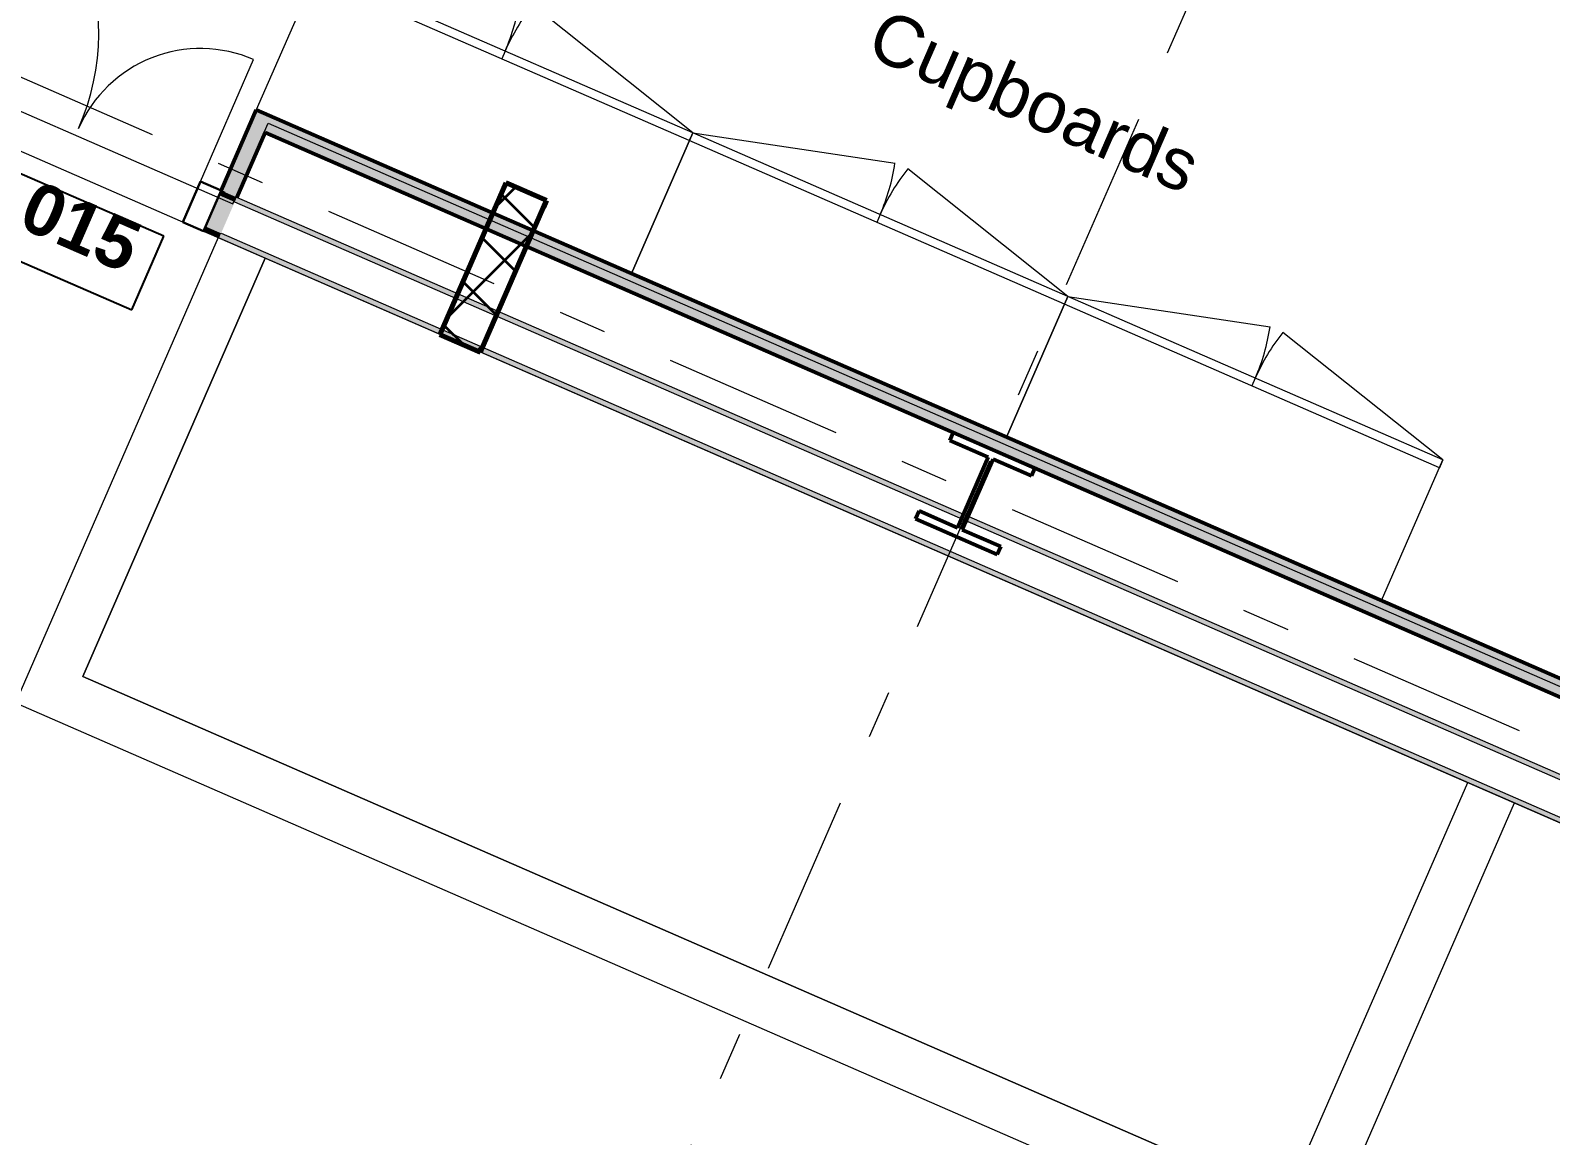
# Model space of a CAD drawing. Header units: millimetres. Extents: x -37281 to 954596, y -59787 to 956680.
# Drawn here: x 21682 to 26140, y 835 to 4076 of the extents above; entities that cross this region are included whole.
import ezdxf
from ezdxf.enums import TextEntityAlignment as Align

# ---------------------------------------------------------------- set-up
doc = ezdxf.new("R2010")
doc.units = ezdxf.units.MM
doc.header["$MEASUREMENT"] = 0
doc.linetypes.add('Double Dashed', pattern=[1093.611073, 529.166651, -211.666656, 141.111112, -211.666656])
doc.linetypes.add('Long Dashed', pattern=[1058.333302, 634.99999, -423.333311])
for name, color, linetype in [('A-15-M_Column_Int', 7, 'Continuous'), ('A-15-MG_Structural_Grid', 7, 'Continuous'), ('A-20-M_Floor_Slab', 7, 'Continuous'), ('A-25-M_Wall_Int', 7, 'Continuous'), ('ArchiCAD Door Markers', 7, 'Continuous'), ('ArchiCAD Doors', 7, 'Continuous'), ('Demolished_A-25-M_Wall_Int', 7, 'Continuous'), ('New_A-05-M_Gross_Int_Circulation', 7, 'Continuous'), ('New_A-25-M_Wall_Int', 7, 'Continuous'), ('New_A-35-M_FFE-Zone', 7, 'Continuous'), ('New_A-35-M_FFE_Fixed', 7, 'Continuous')]:
    doc.layers.add(name, color=color, linetype=linetype)
for name, color, linetype, lineweight, true_color in [('A-15-M_Column_Int_Pen_No__28', 7, 'Continuous', 50, 0x2a2a2a), ('A-15-MG_Structural_Grid_Pen_No__163', 7, 'Continuous', 0, 0x750077), ('A-25-M_Wall_Int_Pen_No__107', 7, 'Continuous', 15, 0xa6a6a6), ('ArchiCAD Doors_Pen_No__43', 7, 'Continuous', 30, 0x444444), ('ArchiCAD Doors_Pen_No__63', 7, 'Continuous', 20, 0x606060), ('New_A-05-M_Gross_Int_Circulation_Pen_No__74', 7, 'Continuous', 20, 0x606060), ('New_A-25-M_Wall_Int_Pen_No__27', 7, 'Continuous', 50, 0x2a2a2a), ('New_A-35-M_FFE-Zone_Pen_No__74', 7, 'Continuous', 20, 0x606060)]:
    doc.layers.add(name, color=color, linetype=linetype, lineweight=lineweight, true_color=true_color)
for name, color, linetype, lineweight in [('A-20-M_Floor_Slab_Pen_No__89', 8, 'Continuous', 20), ('A-25-M_Wall_Int_Pen_No__1', 7, 'Continuous', 13), ('A-95-P_Drawing_Pen_No__1', 7, 'Continuous', 13), ('ArchiCAD Door Markers_Pen_No__1', 7, 'Continuous', 13), ('ArchiCAD Door Markers_Pen_No__5', 7, 'Continuous', 25), ('ArchiCAD Doors_Pen_No__1', 7, 'Continuous', 13), ('Demolished_A-25-M_Wall_Int_Pen_No__175', 1, 'Continuous', 35), ('Demolished_A-25-M_Wall_Int_Pen_No__177', 1, 'Continuous', 70), ('New_A-25-M_Wall_Int_Pen_No__155', 5, 'Continuous', 35), ('New_A-35-M_FFE_Fixed_Pen_No__4', 7, 'Continuous', 20), ('New_A-95-P_Text_1_50_GA_Pen_No__1', 7, 'Continuous', 13), ('New_ArchiCAD Zone Stamps_Pen_No__9', 7, 'Continuous', 13)]:
    doc.layers.add(name, color=color, linetype=linetype, lineweight=lineweight)
doc.styles.add('GENERATED_STYLE_2', font='')
doc.styles.add('GENERATED_STYLE_3', font='')
doc.styles.add('GENERATED_STYLE_4', font='')
doc.styles.get('GENERATED_STYLE_2').set_extended_font_data('Arial', bold=True)
doc.styles.get('GENERATED_STYLE_3').set_extended_font_data('Arial')
doc.styles.get('GENERATED_STYLE_4').set_extended_font_data('Swis721 BT')
pattern_1 = [(45, (0, 0), (-91.9239, 91.9239), []), (135, (0, 0), (91.9239, 91.9239), [])]

# ---------------------------------------------------------------- blocks, each defined once
blk = doc.blocks.new('Hub Circulation-Second_SF014_18_3', base_point=(12677, 5772.6))
at = {"layer": 'New_A-05-M_Gross_Int_Circulation_Pen_No__74', "linetype": 'Continuous'}
for p, q in [((22370.5, 3408.4), (14365.9, 6898.8)), ((21835.4, 2181.3), (22370.5, 3408.4)), ((28930.3, -912.4), (21835.4, 2181.3))]:
    blk.add_line(p, q, dxfattribs=at)
at = {"layer": 'New_ArchiCAD Zone Stamps_Pen_No__9'}
for tag, height, style, p in [('ROOM_NAME', 250, 'GENERATED_STYLE_2', (11346.7, 7549.1)), ('zoneNameLine2', 250, 'GENERATED_STYLE_2', (11158.2, 7117)), ('ROOM_NUMBER', 200, 'GENERATED_STYLE_3', (10969.8, 6696.3)), ('measuredAreaCode', 200, 'GENERATED_STYLE_3', (10812.8, 6336.2)), ('ROOM_WALLS_PRM', 200, 'GENERATED_STYLE_3', (11120.2, 6202.1)), ('DUMMY_649', 200, 'GENERATED_STYLE_3', (11749.4, 5927.8)), ('DUMMY_650', 133.3, 'GENERATED_STYLE_3', (12028.6, 5821.2))]:
    blk.add_attdef(tag, text='', height=height, rotation=336.4404, dxfattribs=dict(at, style=style)).set_placement(p, align=Align.TOP_LEFT)
blk = doc.blocks.new('Project Lab 3_INB 2203_21_3', base_point=(27087.8, 6907.4))
at = {"layer": 'New_A-35-M_FFE-Zone_Pen_No__74', "linetype": 'Continuous'}
for p, q in [((20651.6, 4275.6), (22276.1, 3567.3)), ((22276.1, 3567.3), (22379.2, 3803.6)), ((22379.2, 3803.6), (28708.7, 1043.6))]:
    blk.add_line(p, q, dxfattribs=at)
at = {"layer": 'New_ArchiCAD Zone Stamps_Pen_No__9'}
for tag, height, style, p in [('ROOM_NAME', 250, 'GENERATED_STYLE_2', (26560.3, 8333.9)), ('zoneNameLine2', 250, 'GENERATED_STYLE_2', (26371.9, 7901.7)), ('ROOM_NUMBER', 200, 'GENERATED_STYLE_3', (26183.5, 7481)), ('measuredAreaCode', 200, 'GENERATED_STYLE_3', (26026.5, 7120.9)), ('DUMMY_649', 200, 'GENERATED_STYLE_3', (26333.9, 6986.9)), ('DUMMY_650', 200, 'GENERATED_STYLE_3', (26823.2, 6773.5)), ('DUMMY_651', 133.3, 'GENERATED_STYLE_3', (27102.5, 6667))]:
    blk.add_attdef(tag, text='', height=height, rotation=336.4404, dxfattribs=dict(at, style=style)).set_placement(p, align=Align.TOP_LEFT)
blk = doc.blocks.new('Slab_3_3', base_point=(4098.2, -1742.5))
at = {"layer": 'A-20-M_Floor_Slab_Pen_No__89', "linetype": 'Continuous', "flags": 128}
blk.add_lwpolyline([(29186.9, -1024.3), (29722, 202.7), (22370.5, 3408.4), (21835.4, 2181.3)], close=True, dxfattribs=at)
blk = doc.blocks.new('Double Door Asymmetric 19_4')
at = {"layer": 'ArchiCAD Doors_Pen_No__1', "linetype": 'Continuous'}
for p, q in [((-615, 0), (-627, 0)), ((-615, 0), (-615, -15)), ((615, 0), (615, -15)), ((615, 0), (627, 0)), ((-615, -15), (-615, -115)), ((615, -15), (615, -115)), ((-615, -130), (-627, -130)), ((-615, -115), (-615, -130)), ((615, -115), (615, -130)), ((615, -130), (627, -130))]:
    blk.add_line(p, q, dxfattribs=at)
at = {"layer": 'ArchiCAD Doors_Pen_No__43', "linetype": 'Continuous'}
for p, q in [((-549, 0), (-615, 0)), ((-615, 0), (-615, -130)), ((-549, -130), (-549, 0)), ((615, 0), (549, 0)), ((549, 0), (549, -130)), ((615, -130), (615, 0)), ((-615, -130), (-549, -130)), ((549, -130), (615, -130))]:
    blk.add_line(p, q, dxfattribs=at)
at = {"layer": 'ArchiCAD Doors_Pen_No__63', "linetype": 'Continuous'}
for p, q in [((-549, 0), (-549, 708)), ((549, 0), (549, 390))]:
    blk.add_line(p, q, dxfattribs=at)
for centre, radius, start, end in [((-549, 0), 708, 0, 90), ((549, 0), 390, 90, 180)]:
    blk.add_arc(centre, radius, start, end, dxfattribs=at)
blk = doc.blocks.new('Door Stamp 17_4')
at = {"layer": 'ArchiCAD Door Markers_Pen_No__5', "linetype": 'Continuous'}
for p, q in [((514.6, -190), (-514.6, -190)), ((-514.6, -190), (-514.6, -425.7)), ((514.6, -425.7), (514.6, -190)), ((-514.6, -425.7), (514.6, -425.7)), ((-514.6, -425.7), (514.6, -425.7))]:
    blk.add_line(p, q, dxfattribs=at)
at = {"layer": 'ArchiCAD Door Markers_Pen_No__1', "style": 'GENERATED_STYLE_2'}
blk.add_attdef('AC_WIDO_ID', text='', height=150, dxfattribs=at).set_placement((-457.5, -376.8), align=Align.BOTTOM_LEFT)
blk = doc.blocks.new('Wall_42_3', base_point=(14365.9, 6898.8))
at = {"layer": 'A-25-M_Wall_Int_Pen_No__107', "linetype": 'Continuous'}
for points in [[(22281.2, 3572.8), (28489.3, 865.7), (28495.3, 879.5), (22287.2, 3586.5)], [(22235.2, 3467.3), (28443.3, 760.3), (28449.3, 774), (22241.2, 3481.1)]]:
    blk.add_hatch(color=256, dxfattribs=at).paths.add_polyline_path(points)
at = {"layer": 'New_A-25-M_Wall_Int_Pen_No__155', "linetype": 'Continuous', "lineweight": 0, "true_color": 0x00007f}
for points in [[(22281.2, 3572.8), (22235.3, 3592.7), (22195.4, 3501.1), (22241.2, 3481.1)], [(22287.2, 3586.5), (22241.3, 3606.5), (22235.3, 3592.7), (22281.2, 3572.8)], [(22241.2, 3481.1), (22195.4, 3501.1), (22189.4, 3487.3), (22235.2, 3467.3)]]:
    blk.add_hatch(color=176, dxfattribs=at).paths.add_polyline_path(points)
at = {"layer": 'A-25-M_Wall_Int_Pen_No__1', "linetype": 'Continuous'}
for p, q in [((22235.3, 3592.7), (22195.4, 3501.1)), ((22241.3, 3606.5), (22235.3, 3592.7)), ((22241.3, 3606.5), (22252.3, 3601.7)), ((28489.3, 865.7), (22281.2, 3572.8)), ((22195.4, 3501.1), (22189.4, 3487.3)), ((22189.4, 3487.3), (22200.4, 3482.5)), ((22241.2, 3481.1), (28449.3, 774))]:
    blk.add_line(p, q, dxfattribs=at)
at = {"layer": 'A-25-M_Wall_Int_Pen_No__1', "linetype": 'Continuous', "flags": 128}
for points in [[(28495.3, 879.5), (22287.2, 3586.5)], [(22189.4, 3487.3), (28443.3, 760.3)]]:
    blk.add_lwpolyline(points, dxfattribs=at)
at = {"layer": 'ArchiCAD Door Markers'}
ref = blk.add_blockref('Door Stamp 17_4', (21677.6, 3852.3), dxfattribs=dict(at, rotation=336.4403498076213))
ref.add_attrib('AC_WIDO_ID', 'XD02.015', dxfattribs={"layer": 'ArchiCAD Door Markers_Pen_No__1', "color": 7, "height": 150, "rotation": 336.4403, "style": 'GENERATED_STYLE_2'}).set_placement((21088.1, 3693.9), align=Align.BOTTOM_LEFT)
at = {"layer": 'ArchiCAD Doors', "color": 251, "linetype": 'Continuous', "lineweight": 20, "true_color": 0x606060, "zscale": 1000, "rotation": 336.4403498076213}
blk.add_blockref('Double Door Asymmetric 19_4', (21677.6, 3852.3), dxfattribs=at)
blk = doc.blocks.new('Wall_81_3', base_point=(22882.7, 3184.2))
at = {"layer": 'Demolished_A-25-M_Wall_Int_Pen_No__175', "linetype": 'Continuous'}
h = blk.add_hatch(dxfattribs=at)
h.set_pattern_fill('Concrete_Block_0003', color=256, style=0, pattern_type=2)
h.set_pattern_definition(pattern_1)
h.paths.add_polyline_path([(23440.3, 4463), (23454, 4457), (23545.7, 4417), (23559.5, 4411), (23937.2, 5277.2), (23923.4, 5283.2), (23831.7, 5323.2), (23818, 5329.2)])
h = blk.add_hatch(dxfattribs=at)
h.set_pattern_fill('Concrete_Block_0003', color=256, style=0, pattern_type=2)
h.set_pattern_definition(pattern_1)
h.paths.add_polyline_path([(23076.6, 3628.8), (22882.7, 3184.2), (22896.4, 3178.3), (22988.1, 3138.3), (23001.9, 3132.3), (23195.7, 3576.9), (23182, 3582.9), (23090.3, 3622.8)])
at = {"layer": 'Demolished_A-25-M_Wall_Int_Pen_No__177', "linetype": 'Long Dashed'}
for p, q in [((23440.3, 4463), (23449.1, 4483.2)), ((23454, 4457), (23440.3, 4463)), ((23545.7, 4417), (23454, 4457)), ((23559.5, 4411), (23545.7, 4417)), ((23559.5, 4411), (23568.2, 4431.2)), ((23076.6, 3628.8), (23067.8, 3608.7)), ((23090.3, 3622.8), (23076.6, 3628.8)), ((23182, 3582.9), (23090.3, 3622.8)), ((23195.7, 3576.9), (23182, 3582.9)), ((23195.7, 3576.9), (23186.9, 3556.7))]:
    blk.add_line(p, q, dxfattribs=at)
at = {"layer": 'Demolished_A-25-M_Wall_Int_Pen_No__177', "linetype": 'Long Dashed', "flags": 128}
for points in [[(23818, 5329.2), (23440.3, 4463)], [(23559.5, 4411), (23937.2, 5277.2)], [(23076.6, 3628.8), (22882.7, 3184.2)], [(23001.9, 3132.3), (23195.7, 3576.9)], [(22882.7, 3184.2), (23001.9, 3132.3)]]:
    blk.add_lwpolyline(points, dxfattribs=at)
blk = doc.blocks.new('Wall_100_3', base_point=(22189.4, 3487.3))
at = {"layer": 'New_A-25-M_Wall_Int_Pen_No__155', "linetype": 'Continuous', "lineweight": 0, "true_color": 0x00007f}
blk.add_hatch(color=176, dxfattribs=at).paths.add_polyline_path([(22287.2, 3586.5), (22370.2, 3777), (22344.4, 3842.8), (22241.3, 3606.5)])
at = {"layer": 'New_A-25-M_Wall_Int_Pen_No__27', "linetype": 'Continuous', "flags": 128}
for points in [[(22344.4, 3842.8), (22241.3, 3606.5)], [(22287.2, 3586.5), (22370.2, 3777)]]:
    blk.add_lwpolyline(points, dxfattribs=at)
blk = doc.blocks.new('Wall_179_3', base_point=(28763.6, 989.2))
at = {"layer": 'New_A-25-M_Wall_Int_Pen_No__155', "linetype": 'Continuous', "lineweight": 0, "true_color": 0x00007f}
blk.add_hatch(color=176, dxfattribs=at).paths.add_polyline_path([(22344.4, 3842.8), (22370.2, 3777), (28578.4, 1070), (28598.3, 1115.8)])
at = {"layer": 'New_A-25-M_Wall_Int_Pen_No__27', "linetype": 'Continuous', "flags": 128}
for points in [[(28598.3, 1115.8), (22344.4, 3842.8)], [(22370.2, 3777), (28578.4, 1070)]]:
    blk.add_lwpolyline(points, dxfattribs=at)
blk = doc.blocks.new('Universal Columns Column 19')
at = {"layer": 'A-15-M_Column_Int', "linetype": 'Continuous', "lineweight": 0, "true_color": 0xffffff}
h = blk.add_hatch(dxfattribs=at)
h.set_pattern_fill('613_01__a5_STUCCO_0003', style=0, pattern_type=2)
h.set_pattern_definition([(286.3, (0, 0), (-3213820, 11866500), [3000, -14992680]), (309.93, (992000, -2522800), (-1760680, 765780), [4670, -4288600]), (111.49, (-168200, -712500), (765800, 1760700), [7100, -2708200]), (111.49, (-238700, -1062700), (765800, 1760700), [7100, -2708200]), (111.49, (-566500, -1578300), (765800, 1760700), [7100, -2708200]), (111.49, (-655700, -1708100), (765800, 1760700), [7100, -2708200]), (111.494, (-465300, -1834400), (765800, 1760700), [7100, -2708200]), (111.494, (-104200, -1931700), (765800, 1760700), [7100, -2708200]), (111.494, (257800, -2002000), (765800, 1760700), [7100, -2708200]), (183.06, (-194600, -886000), (2526450, 994900), [11200, -4282100]), (183.06, (-349700, -1079650), (2526450, 994900), [11200, -4282100]), (183.06, (116350, -2076500), (2526450, 994900), [11200, -4282100]), (111.49, (-350400, -1231700), (765800, 1760700), [7100, -2708200]), (111.49, (-502900, -1720200), (765800, 1760700), [7100, -2708200]), (111.494, (-274000, -1895900), (765800, 1760700), [7100, -2708200]), (111.494, (322000, -2155100), (765800, 1760700), [7100, -2708200]), (48.06, (-367140, -1412600), (765780, 1760680), [10500, -6061050]), (48.06, (-236400, -1671930), (765780, 1760680), [10520, -6061050]), (48.06, (-93300, -549600), (765800, 1760700), [10500, -6061050]), (48.06, (189050, -378800), (765800, 1760700), [10500, -6061050]), (48.06, (50600, -207200), (765800, 1760700), [10500, -6061050]), (48.06, (563700, -450600), (765800, 1760700), [10500, -6061050]), (48.06, (904800, -517960), (765780, 1760680), [10500, -6061050]), (48.06, (1265960, -877540), (765780, 1760680), [10500, -6061050]), (48.06, (1482600, -916100), (765780, 1760680), [10520, -6061050]), (48.06, (1273060, -1199550), (765780, 1760680), [10520, -6061050]), (48.06, (1211900, -1491860), (765780, 1760680), [10520, -6061050]), (48.06, (943500, -1689000), (765780, 1760680), [10520, -6061050]), (48.06, (1016600, -1999200), (765780, 1760680), [10520, -6061050]), (48.06, (801000, -2133260), (765780, 1760680), [10520, -6061050]), (48.06, (807600, -2293060), (765780, 1760680), [10520, -6061050]), (48.06, (630500, -2291960), (765780, 1760680), [10520, -6061050]), (48.06, (151700, -1607900), (765780, 1760680), [10520, -6061050]), (48.06, (70000, -1177460), (765780, 1760680), [10500, -6061050]), (48.06, (631750, -935800), (765780, 1760680), [10500, -6061050]), (48.06, (986700, -1181300), (765780, 1760680), [10500, -6061050]), (48.06, (850600, -1436000), (765780, 1760680), [10520, -6061050]), (48.06, (409300, -1365550), (765780, 1760680), [10500, -6061050]), (48.06, (488700, -1638000), (765780, 1760680), [10520, -6061050]), (48.06, (565600, -1787900), (765780, 1760680), [10520, -6061050]), (48.06, (297900, -886800), (765780, 1760680), [10500, -6061050]), (48.06, (277700, -629950), (765800, 1760700), [10500, -6061050]), (111.494, (551400, -2107800), (765800, 1760700), [7100, -2708200]), (111.494, (998900, -2140500), (765800, 1760700), [7100, -2708200]), (111.49, (707000, -1598400), (765800, 1760700), [7100, -2708200]), (111.494, (1193500, -1658100), (765800, 1760700), [7100, -2708200]), (111.49, (691100, -1191600), (765800, 1760700), [7100, -2708200]), (111.49, (1263300, -1334100), (765800, 1760700), [7100, -2708200]), (111.49, (979600, -866500), (765800, 1760700), [7100, -2708200]), (111.49, (1307600, -730700), (765800, 1760700), [7100, -2708200]), (111.49, (640400, -526600), (765800, 1760700), [7100, -2708200]), (111.49, (694500, -717200), (765800, 1760700), [7100, -2708200]), (111.49, (314700, -283700), (765800, 1760700), [7100, -2708200]), (111.49, (167600, -528500), (765800, 1760700), [7100, -2708200]), (111.49, (12400, -430600), (765800, 1760700), [7100, -2708200]), (111.49, (67100, -748000), (765800, 1760700), [7100, -2708200]), (111.49, (344000, -1091200), (765800, 1760700), [7100, -2708200]), (111.49, (29600, -939300), (765800, 1760700), [7100, -2708200]), (111.49, (438400, -757700), (765800, 1760700), [7100, -2708200]), (111.49, (-42600, -1373600), (765800, 1760700), [7100, -2708200]), (169.023, (65740, -1702860), (-7808487, 1302433), [10530, -17691000]), (169.023, (1133700, -1883880), (-7808487, 1302433), [10530, -17691000]), (169.023, (1445740, -1224800), (-7808487, 1302433), [10530, -17691000]), (169.023, (1047320, -1405880), (-7808487, 1302433), [10530, -17691000]), (169.023, (180300, -1357830), (-7808487, 1302433), [10530, -17691000]), (169.023, (-432670, -1577200), (-7808487, 1302433), [10530, -17691000]), (169.023, (223600, -966600), (-7808487, 1302433), [10530, -17691000]), (169.023, (1136430, -1014340), (-7808487, 1302433), [10530, -17691000]), (169.023, (1524220, -1021000), (-7808487, 1302433), [10530, -17691000]), (169.023, (1135220, -608810), (-7808487, 1302433), [10530, -17691000]), (169.023, (893470, -721350), (-7808487, 1302433), [10530, -17691000]), (169.023, (840820, -1017380), (-7808487, 1302433), [10530, -17691000]), (169.023, (46180, -1841170), (-7808487, 1302433), [10530, -17691000]), (169.023, (407640, -1861700), (-7808487, 1302433), [10530, -17691000]), (169.023, (845750, -1951000), (-7808487, 1302433), [10530, -17691000]), (48.06, (1350950, -1429200), (765780, 1760680), [10520, -6061050]), (48.06, (1140700, -2005970), (765780, 1760680), [10520, -6061050]), (48.06, (978100, -2309850), (765780, 1760680), [10520, -6061050]), (48.06, (198750, -158600), (765800, 1760700), [10500, -6061050]), (48.06, (458460, -261400), (765800, 1760700), [10500, -6061050]), (48.06, (772750, -448730), (765780, 1760680), [10500, -6061050]), (48.06, (1481360, -686060), (765780, 1760680), [10520, -6061050]), (48.06, (1667650, -817700), (765780, 1760680), [10520, -6061050]), (48.06, (1651400, -901750), (765780, 1760680), [10520, -6061050])])
h.paths.add_polyline_path([(-130.65, -138.15), (130.65, -138.15), (130.65, -112.85), (7.65, -112.85), (7.65, 112.85), (130.65, 112.85), (130.65, 138.15), (-130.65, 138.15), (-130.65, 112.85), (-7.65, 112.85), (-7.65, -112.85), (-130.65, -112.85)])
at = {"layer": 'A-15-M_Column_Int_Pen_No__28', "linetype": 'Continuous'}
for p, q in [((130.65, 138.15), (-130.65, 138.15)), ((-130.65, 138.15), (-130.65, 112.85)), ((130.65, 112.85), (130.65, 138.15)), ((-130.65, 112.85), (-7.65, 112.85)), ((-7.65, 112.85), (-7.65, -112.85)), ((7.65, -112.85), (7.65, 112.85)), ((7.65, 112.85), (130.65, 112.85)), ((-7.65, -112.85), (-130.65, -112.85)), ((-130.65, -112.85), (-130.65, -138.15)), ((130.65, -112.85), (7.65, -112.85)), ((130.65, -138.15), (130.65, -112.85)), ((-130.65, -138.15), (130.65, -138.15))]:
    blk.add_line(p, q, dxfattribs=at)
blk = doc.blocks.new('Standard grid marker')
at = {"layer": 'A-15-MG_Structural_Grid_Pen_No__163', "linetype": 'Double Dashed'}
blk.add_line((1000, 0), (29726, 0), dxfattribs=at)
at = {"layer": 'A-15-MG_Structural_Grid_Pen_No__163', "style": 'GENERATED_STYLE_4'}
for tag, p in [('AC_MarkerText_1_0', (-500, 41.2)), ('AC_MarkerText_1_1', (31226, 41.2))]:
    blk.add_attdef(tag, text='', height=350, rotation=90, dxfattribs=at).set_placement(p, align=Align.MIDDLE_CENTER)
blk = doc.blocks.new('Cupboard 19[27]_3', base_point=(23624.2, 3775.7))
at = {"layer": 'New_A-35-M_FFE_Fixed_Pen_No__4', "linetype": 'Continuous'}
for p, q in [((22524.3, 4255.3), (22344.4, 3842.8)), ((23624.2, 3775.7), (22524.3, 4255.3)), ((22524.3, 4255.3), (23117.6, 4166)), ((23614.3, 3752.8), (22514.3, 4232.4)), ((23624.2, 3775.7), (23155.1, 4149.7)), ((23074.3, 4015.5), (23064.3, 3992.6)), ((22344.4, 3842.8), (23444.4, 3363.2)), ((23444.4, 3363.2), (23624.2, 3775.7)), ((23624.2, 3775.7), (23614.3, 3752.8))]:
    blk.add_line(p, q, dxfattribs=at)
for centre, start, end in [((22524.3, 4255.3), 336.4404, 351.4404), ((23624.2, 3775.7), 141.4404, 156.4404)]:
    blk.add_arc(centre, 600, start, end, dxfattribs=at)
blk = doc.blocks.new('Cupboard 19[28]_3', base_point=(24724.2, 3296))
at = {"layer": 'New_A-35-M_FFE_Fixed_Pen_No__4', "linetype": 'Continuous'}
for p, q in [((23624.2, 3775.7), (23444.4, 3363.2)), ((24714.2, 3273.1), (23614.3, 3752.8)), ((24724.2, 3296), (23624.2, 3775.7)), ((23624.2, 3775.7), (24217.6, 3686.4)), ((24724.2, 3296), (24255, 3670)), ((24174.2, 3535.9), (24164.2, 3512.9)), ((23444.4, 3363.2), (24544.4, 2883.6)), ((24544.4, 2883.6), (24724.2, 3296)), ((24724.2, 3296), (24714.2, 3273.1))]:
    blk.add_line(p, q, dxfattribs=at)
for centre, start, end in [((23624.2, 3775.7), 336.4404, 351.4404), ((24724.2, 3296), 141.4404, 156.4404)]:
    blk.add_arc(centre, 600, start, end, dxfattribs=at)
blk = doc.blocks.new('Cupboard 19[29]_3', base_point=(25824.2, 2816.4))
at = {"layer": 'New_A-35-M_FFE_Fixed_Pen_No__4', "linetype": 'Continuous'}
for p, q in [((24724.2, 3296), (24544.4, 2883.6)), ((25814.2, 2793.5), (24714.2, 3273.1)), ((25824.2, 2816.4), (24724.2, 3296)), ((24724.2, 3296), (25317.5, 3206.7)), ((25824.2, 2816.4), (25355, 3190.4)), ((25274.2, 3056.2), (25264.2, 3033.3)), ((24544.4, 2883.6), (25644.3, 2403.9)), ((25644.3, 2403.9), (25824.2, 2816.4)), ((25824.2, 2816.4), (25814.2, 2793.5))]:
    blk.add_line(p, q, dxfattribs=at)
for centre, start, end in [((24724.2, 3296), 336.4404, 351.4404), ((25824.2, 2816.4), 141.4404, 156.4404)]:
    blk.add_arc(centre, 600, start, end, dxfattribs=at)
blk = doc.blocks.new('Standard grid marker_3')
at = {"layer": 'A-15-MG_Structural_Grid_Pen_No__163', "linetype": 'Double Dashed'}
blk.add_line((1000, 0), (74254.8, 0), dxfattribs=at)
at = {"layer": 'A-15-MG_Structural_Grid_Pen_No__163', "style": 'GENERATED_STYLE_4'}
for tag, p in [('AC_MarkerText_1_0', (-500, 43.4)), ('AC_MarkerText_1_1', (75754.8, 43.4))]:
    blk.add_attdef(tag, text='', height=350, rotation=360, dxfattribs=at).set_placement(p, align=Align.MIDDLE_CENTER)

msp = doc.modelspace()

# ---------------------------------------------------------------- linework, layer by layer
at = {"layer": 'A-95-P_Drawing_Pen_No__1', "linetype": 'Continuous'}
for p, q in [((22233, 3468.3), (21638, 2103.8)), ((22370.5, 3408.4), (21835.4, 2181.3)), ((21835.4, 2181.3), (25362.2, 643.4)), ((21638, 2103.8), (25439.8, 446)), ((25362.2, 643.4), (25897.3, 1870.5)), ((25439.8, 446), (26034.8, 1810.5))]:
    msp.add_line(p, q, dxfattribs=at)

# ---------------------------------------------------------------- block references
at = {"layer": 'A-15-M_Column_Int', "linetype": 'Continuous', "zscale": 1000, "rotation": 336.440414821721}
msp.add_blockref('Universal Columns Column 19', (24453.1, 2718.1), dxfattribs=at)
at = {"layer": 'A-15-MG_Structural_Grid', "color": 8, "linetype": 'Continuous', "lineweight": 15, "zscale": 1000}
for name, p, rotation in [('Standard grid marker', (30139.5, 15758.5), 246.440411583993), ('Standard grid marker_3', (3595.3, 11813.5), 336.440411583993)]:
    msp.add_blockref(name, p, dxfattribs=dict(at, rotation=rotation))
at = {"layer": 'A-20-M_Floor_Slab', "color": 8, "linetype": 'Continuous', "lineweight": 20}
msp.add_blockref('Slab_3_3', (4098.2, -1742.5), dxfattribs=at)
at = {"layer": 'A-25-M_Wall_Int', "color": 250, "lineweight": 50, "true_color": 0x2a2a2a}
msp.add_blockref('Wall_42_3', (14365.9, 6898.8), dxfattribs=at)
at = {"layer": 'Demolished_A-25-M_Wall_Int', "color": 1, "lineweight": 70}
msp.add_blockref('Wall_81_3', (22882.7, 3184.2), dxfattribs=at)
at = {"layer": 'New_A-05-M_Gross_Int_Circulation', "linetype": 'Continuous'}
msp.add_blockref('Hub Circulation-Second_SF014_18_3', (12677, 5772.6), dxfattribs=at)
at = {"layer": 'New_A-25-M_Wall_Int', "color": 250, "lineweight": 50, "true_color": 0x2a2a2a}
for name, p in [('Wall_100_3', (22189.4, 3487.3)), ('Wall_179_3', (28763.6, 989.2))]:
    msp.add_blockref(name, p, dxfattribs=at)
at = {"layer": 'New_A-35-M_FFE-Zone', "linetype": 'Continuous'}
msp.add_blockref('Project Lab 3_INB 2203_21_3', (27087.8, 6907.4), dxfattribs=at)
at = {"layer": 'New_A-35-M_FFE_Fixed', "color": 251, "linetype": 'Continuous', "lineweight": 20, "true_color": 0x606060}
for name, p in [('Cupboard 19[27]_3', (23624.2, 3775.7)), ('Cupboard 19[28]_3', (24724.2, 3296)), ('Cupboard 19[29]_3', (25824.2, 2816.4))]:
    msp.add_blockref(name, p, dxfattribs=at)

# ---------------------------------------------------------------- texts
at = {"layer": 'New_A-95-P_Text_1_50_GA_Pen_No__1', "linetype": 'Continuous', "insert": (25126.5, 3733.3), "char_height": 150, "attachment_point": 3, "rotation": 336.4404, "style": 'GENERATED_STYLE_4'}
msp.add_mtext('\\A1;{\\fSwis721 BT|b0|i0|c0|p34;\\C5;Cupboards}', dxfattribs=at)

doc.saveas('drawing.dxf')
